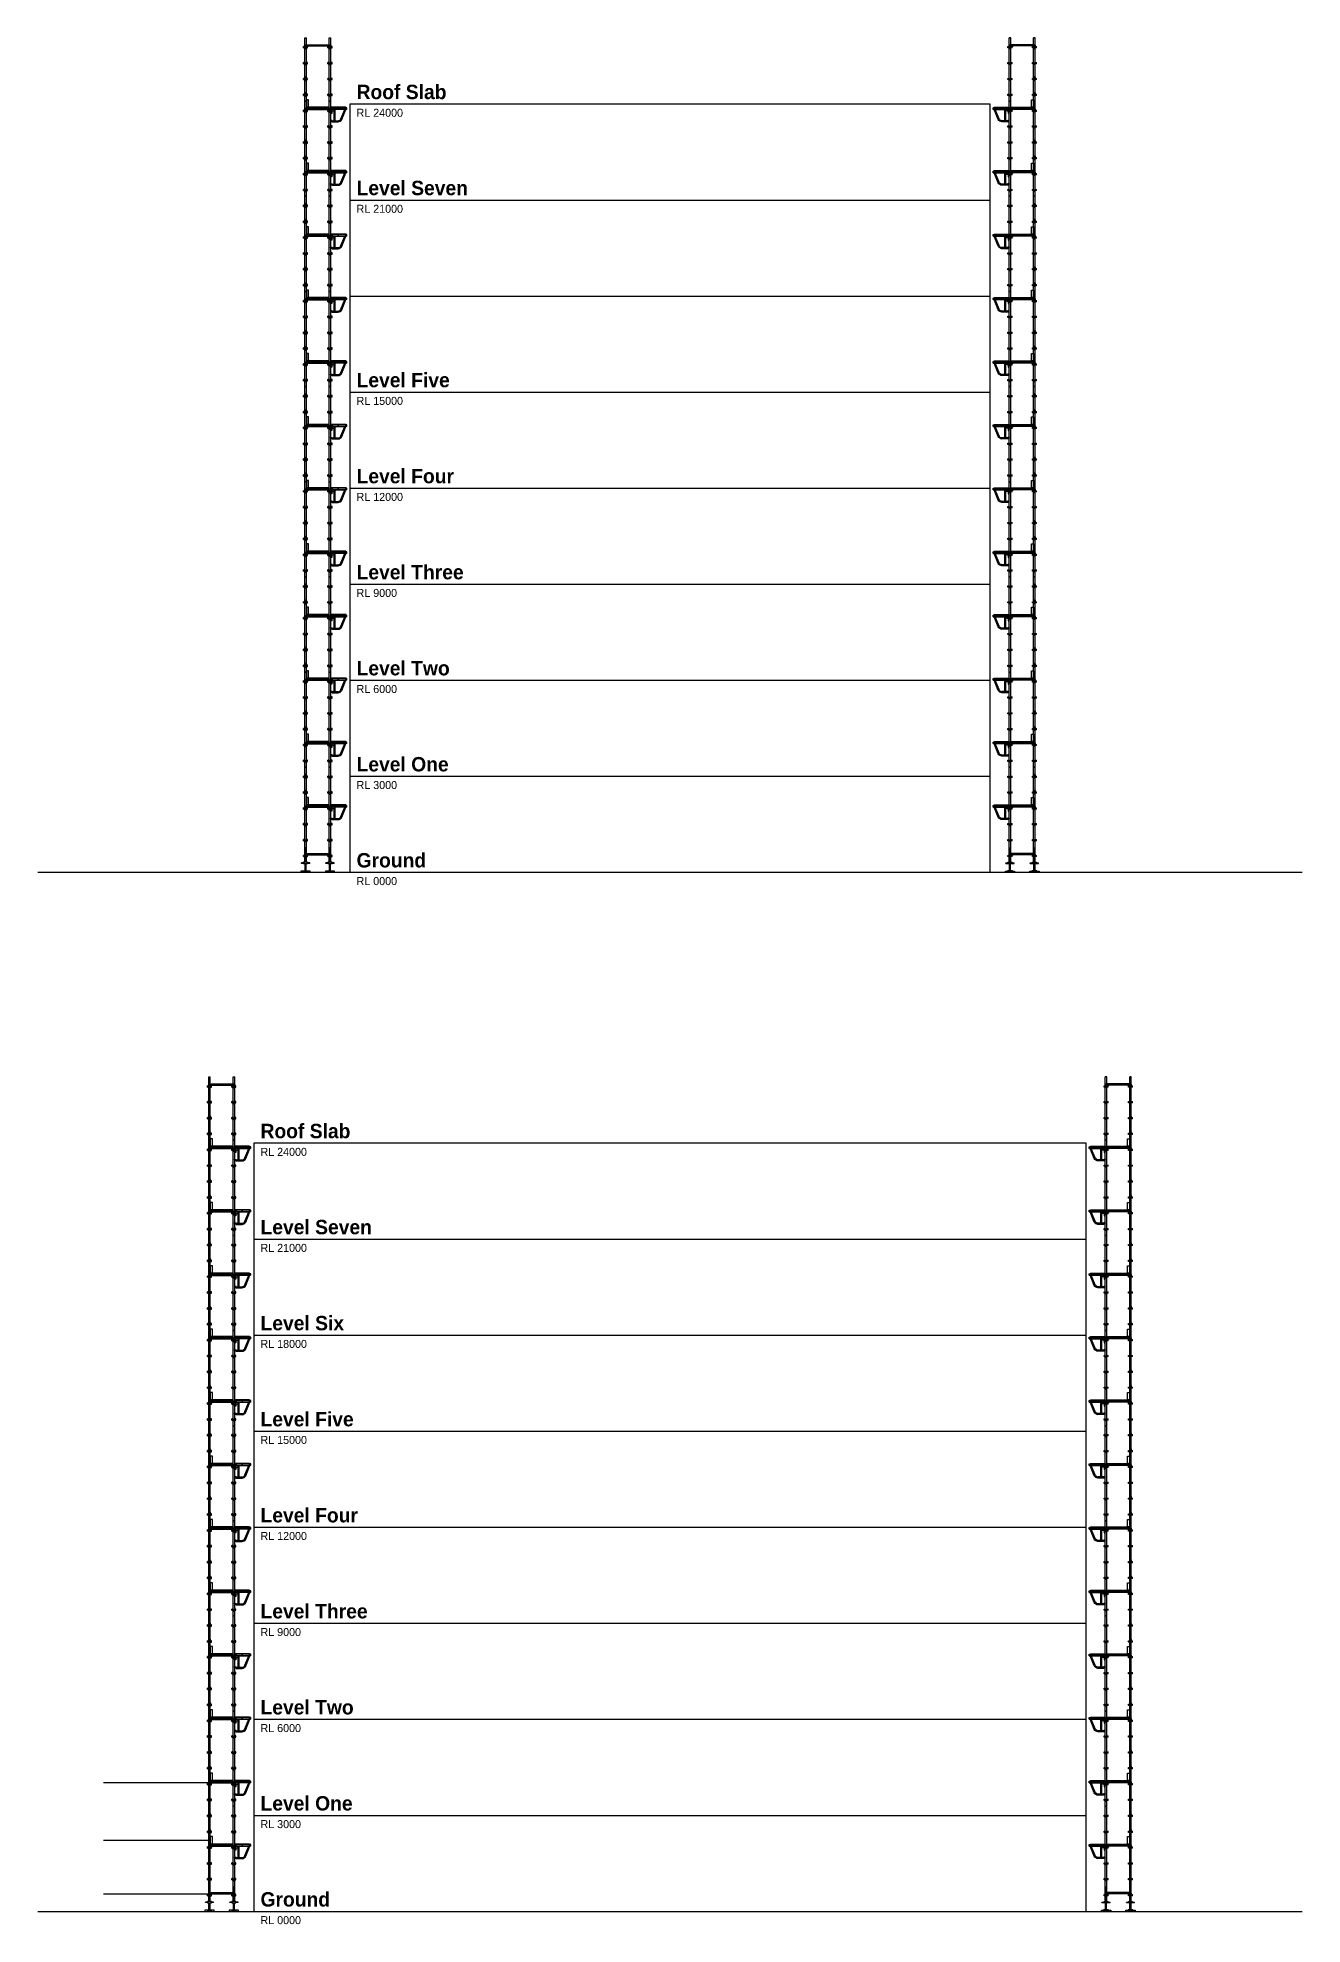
# Model space of a CAD drawing. Header units: millimetres. Extents: x -13117 to 78211, y -7214 to 51750.
# Drawn here: x 38719 to 78211, y -7214 to 51716 of the extents above; entities that cross this region are included whole.
import ezdxf

# ---------------------------------------------------------------- set-up
doc = ezdxf.new("R2010")
doc.units = ezdxf.units.MM
doc.layers.get('0').update_dxf_attribs({"linetype": 'CONTINUOUS'})
doc.layers.add('KwikScaf Matrix', color=7, linetype='CONTINUOUS')
doc.layers.add('KwikScaf Sections', color=7, linetype='CONTINUOUS')
doc.styles.add('Waco', font='vrinda.ttf', dxfattribs={"height": 250})

# ---------------------------------------------------------------- blocks, each defined once
blk = doc.blocks.new('2D Standard 3 Metre')
at = {"layer": 'KwikScaf Matrix', "color": 0, "extrusion": (0, 1, 0)}
for p, q in [((-185, -24), (-185, 24)), ((-185, 24), (-8, 24)), ((-33, 16), (7, 16)), ((-33, 16), (-33, 6)), ((-33, 6), (-33, -6)), ((-8, 64), (-8, 60)), ((-8, 64), (32, 64)), ((-8, 60), (-8, 22)), ((-8, 22), (32, 22)), ((-8, 22), (-8, 18)), ((32, 18), (-8, 18)), ((7, 6), (7, 16)), ((7, -6), (7, 6)), ((32, 60), (32, 64)), ((32, 22), (32, 60)), ((32, 24), (487, 24)), ((32, 18), (32, 22)), ((462, 16), (462, 6)), ((462, 16), (502, 16)), ((462, 6), (462, -6)), ((487, 64), (487, 60)), ((487, 64), (527, 64)), ((487, 60), (487, 22)), ((487, 22), (527, 22)), ((487, 22), (487, 18)), ((527, 18), (487, 18)), ((502, 6), (502, 16)), ((502, -6), (502, 6)), ((527, 60), (527, 64)), ((527, 22), (527, 60)), ((527, 24), (982, 24)), ((527, 18), (527, 22)), ((957, 16), (997, 16)), ((957, 16), (957, 6)), ((957, 6), (957, -6)), ((982, 64), (982, 60)), ((982, 64), (1022, 64)), ((982, 60), (982, 22)), ((982, 22), (1022, 22)), ((982, 22), (982, 18)), ((1022, 18), (982, 18)), ((997, 6), (997, 16)), ((997, -6), (997, 6)), ((1022, 60), (1022, 64)), ((1022, 22), (1022, 60)), ((1022, 24), (1477, 24)), ((1022, 18), (1022, 22)), ((1452, 16), (1492, 16)), ((1452, 16), (1452, 6)), ((1452, 6), (1452, -6)), ((1477, 64), (1477, 60)), ((1477, 64), (1517, 64)), ((1477, 60), (1477, 22)), ((1477, 22), (1517, 22)), ((1477, 22), (1477, 18)), ((1517, 18), (1477, 18)), ((1492, 6), (1492, 16)), ((1492, -6), (1492, 6)), ((1517, 60), (1517, 64)), ((1517, 22), (1517, 60)), ((1517, 24), (1972, 24)), ((1517, 18), (1517, 22)), ((1947, 16), (1987, 16)), ((1947, 16), (1947, 6)), ((1947, 6), (1947, -6)), ((1972, 64), (1972, 60)), ((1972, 64), (2012, 64)), ((1972, 60), (1972, 22)), ((1972, 22), (2012, 22)), ((1972, 22), (1972, 18)), ((2012, 18), (1972, 18)), ((1987, 6), (1987, 16)), ((1987, -6), (1987, 6)), ((2012, 60), (2012, 64)), ((2012, 22), (2012, 60)), ((2012, 24), (2467, 24)), ((2012, 18), (2012, 22)), ((2442, 16), (2442, 6)), ((2442, 16), (2482, 16)), ((2442, 6), (2442, -6)), ((2467, 64), (2467, 60)), ((2467, 64), (2507, 64)), ((2467, 60), (2467, 22)), ((2467, 22), (2507, 22)), ((2467, 22), (2467, 18)), ((2507, 18), (2467, 18)), ((2482, 6), (2482, 16)), ((2482, -6), (2482, 6)), ((2507, 60), (2507, 64)), ((2507, 22), (2507, 60)), ((2507, 24), (2787, 24)), ((2507, 18), (2507, 22)), ((2787, 24), (2787, -24)), ((-185, -24), (-8, -24)), ((-33, -6), (-33, -16)), ((-33, -16), (7, -16)), ((-8, -18), (32, -18)), ((-8, -18), (-8, -22)), ((-8, -22), (-8, -60)), ((-8, -22), (32, -22)), ((-8, -60), (-8, -64)), ((-8, -64), (32, -64)), ((7, -16), (7, -6)), ((32, -22), (32, -18)), ((32, -60), (32, -22)), ((32, -24), (487, -24)), ((32, -64), (32, -60)), ((462, -6), (462, -16)), ((462, -16), (502, -16)), ((487, -18), (527, -18)), ((487, -18), (487, -22)), ((487, -22), (487, -60)), ((487, -22), (527, -22)), ((487, -60), (487, -64)), ((487, -64), (527, -64)), ((502, -16), (502, -6)), ((527, -22), (527, -18)), ((527, -60), (527, -22)), ((527, -24), (982, -24)), ((527, -64), (527, -60)), ((957, -6), (957, -16)), ((957, -16), (997, -16)), ((982, -18), (1022, -18)), ((982, -18), (982, -22)), ((982, -22), (982, -60)), ((982, -22), (1022, -22)), ((982, -60), (982, -64)), ((982, -64), (1022, -64)), ((997, -16), (997, -6)), ((1022, -22), (1022, -18)), ((1022, -60), (1022, -22)), ((1022, -24), (1477, -24)), ((1022, -64), (1022, -60)), ((1452, -6), (1452, -16)), ((1452, -16), (1492, -16)), ((1477, -18), (1517, -18)), ((1477, -18), (1477, -22)), ((1477, -22), (1477, -60)), ((1477, -22), (1517, -22)), ((1477, -60), (1477, -64)), ((1477, -64), (1517, -64)), ((1492, -16), (1492, -6)), ((1517, -22), (1517, -18)), ((1517, -60), (1517, -22)), ((1517, -24), (1972, -24)), ((1517, -64), (1517, -60)), ((1947, -6), (1947, -16)), ((1947, -16), (1987, -16)), ((1972, -18), (2012, -18)), ((1972, -18), (1972, -22)), ((1972, -22), (1972, -60)), ((1972, -22), (2012, -22)), ((1972, -60), (1972, -64)), ((1972, -64), (2012, -64)), ((1987, -16), (1987, -6)), ((2012, -22), (2012, -18)), ((2012, -60), (2012, -22)), ((2012, -24), (2467, -24)), ((2012, -64), (2012, -60)), ((2442, -6), (2442, -16)), ((2442, -16), (2482, -16)), ((2467, -18), (2507, -18)), ((2467, -18), (2467, -22)), ((2467, -22), (2467, -60)), ((2467, -22), (2507, -22)), ((2467, -60), (2467, -64)), ((2467, -64), (2507, -64)), ((2482, -16), (2482, -6)), ((2507, -22), (2507, -18)), ((2507, -60), (2507, -22)), ((2507, -24), (2787, -24)), ((2507, -64), (2507, -60))]:
    blk.add_line(p, q, dxfattribs=at)
blk = doc.blocks.new('2D Standard 2 Metre')
at = {"layer": 'KwikScaf Matrix', "color": 0, "extrusion": (0, 1, 0)}
for p, q in [((-185, -24), (-185, 24)), ((-185, 24), (-8, 24)), ((-33, 16), (7, 16)), ((-33, 16), (-33, 6)), ((-33, 6), (-33, -6)), ((-8, 64), (-8, 60)), ((-8, 64), (32, 64)), ((-8, 60), (-8, 22)), ((-8, 22), (32, 22)), ((-8, 22), (-8, 18)), ((32, 18), (-8, 18)), ((7, 6), (7, 16)), ((7, -6), (7, 6)), ((32, 60), (32, 64)), ((32, 22), (32, 60)), ((32, 24), (487, 24)), ((32, 18), (32, 22)), ((462, 16), (502, 16)), ((462, 16), (462, 6)), ((462, 6), (462, -6)), ((487, 64), (487, 60)), ((487, 64), (527, 64)), ((487, 60), (487, 22)), ((487, 22), (527, 22)), ((487, 22), (487, 18)), ((527, 18), (487, 18)), ((502, 6), (502, 16)), ((502, -6), (502, 6)), ((527, 60), (527, 64)), ((527, 22), (527, 60)), ((527, 24), (982, 24)), ((527, 18), (527, 22)), ((957, 16), (997, 16)), ((957, 16), (957, 6)), ((957, 6), (957, -6)), ((982, 64), (982, 60)), ((982, 64), (1022, 64)), ((982, 60), (982, 22)), ((982, 22), (1022, 22)), ((982, 22), (982, 18)), ((1022, 18), (982, 18)), ((997, 6), (997, 16)), ((997, -6), (997, 6)), ((1022, 60), (1022, 64)), ((1022, 22), (1022, 60)), ((1022, 24), (1477, 24)), ((1022, 18), (1022, 22)), ((1452, 16), (1492, 16)), ((1452, 16), (1452, 6)), ((1452, 6), (1452, -6)), ((1477, 64), (1517, 64)), ((1477, 64), (1477, 60)), ((1477, 60), (1477, 22)), ((1477, 22), (1517, 22)), ((1477, 22), (1477, 18)), ((1517, 18), (1477, 18)), ((1492, 6), (1492, 16)), ((1492, -6), (1492, 6)), ((1517, 60), (1517, 64)), ((1517, 22), (1517, 60)), ((1517, 24), (1796, 24)), ((1517, 18), (1517, 22)), ((1796, 24), (1796, -24)), ((-185, -24), (-8, -24)), ((-33, -6), (-33, -16)), ((-33, -16), (7, -16)), ((-8, -18), (32, -18)), ((-8, -18), (-8, -22)), ((-8, -22), (-8, -60)), ((-8, -22), (32, -22)), ((-8, -60), (-8, -64)), ((-8, -64), (32, -64)), ((7, -16), (7, -6)), ((32, -22), (32, -18)), ((32, -60), (32, -22)), ((32, -24), (487, -24)), ((32, -64), (32, -60)), ((462, -6), (462, -16)), ((462, -16), (502, -16)), ((487, -18), (527, -18)), ((487, -18), (487, -22)), ((487, -22), (487, -60)), ((487, -22), (527, -22)), ((487, -60), (487, -64)), ((487, -64), (527, -64)), ((502, -16), (502, -6)), ((527, -22), (527, -18)), ((527, -60), (527, -22)), ((527, -24), (982, -24)), ((527, -64), (527, -60)), ((957, -6), (957, -16)), ((957, -16), (997, -16)), ((982, -18), (1022, -18)), ((982, -18), (982, -22)), ((982, -22), (982, -60)), ((982, -22), (1022, -22)), ((982, -60), (982, -64)), ((982, -64), (1022, -64)), ((997, -16), (997, -6)), ((1022, -22), (1022, -18)), ((1022, -60), (1022, -22)), ((1022, -24), (1477, -24)), ((1022, -64), (1022, -60)), ((1452, -6), (1452, -16)), ((1452, -16), (1492, -16)), ((1477, -18), (1517, -18)), ((1477, -18), (1477, -22)), ((1477, -22), (1517, -22)), ((1477, -22), (1477, -60)), ((1477, -60), (1477, -64)), ((1477, -64), (1517, -64)), ((1492, -16), (1492, -6)), ((1517, -22), (1517, -18)), ((1517, -60), (1517, -22)), ((1517, -24), (1796, -24)), ((1517, -64), (1517, -60))]:
    blk.add_line(p, q, dxfattribs=at)
blk = doc.blocks.new('2D Jack Adjustable Screw')
at = {"color": 0, "extrusion": (1, -1.83691e-16, 2.30446e-16)}
for p, q in [((-265.5, 100), (-273.5, 100)), ((-273.5, 100), (-273.5, -52)), ((-265.5, 100), (-265.5, -52)), ((-265.5, 42.5), (-40, 42.5)), ((-265.5, 5.5), (-40, 5.5)), ((-40, 87.75), (-35, 87.75)), ((-40, 87.75), (-40, 24)), ((-40, 24), (-40, -39.75)), ((-35, 151.5), (-20, 151.5)), ((-35, 62.25), (-35, 151.5)), ((-35, 62.25), (-20, 62.25)), ((-20, 62.25), (-20, 151.5)), ((-20, 87.75), (0, 87.75)), ((0, 24), (0, 87.75)), ((0, 42.5), (454.5, 42.5)), ((0, -39.75), (0, 24)), ((0, 5.5), (454.5, 5.5)), ((454.5, 24), (454.5, 42.5)), ((454.5, 5.5), (454.5, 24)), ((-265.5, -52), (-273.5, -52)), ((-40, -39.75), (-35, -39.75)), ((-20, -14.25), (-35, -14.25)), ((-35, -103.5), (-35, -14.25)), ((-35, -103.5), (-20, -103.5)), ((-20, -103.5), (-20, -14.25)), ((-20, -39.75), (0, -39.75))]:
    blk.add_line(p, q, dxfattribs=at)
blk = doc.blocks.new('2D SBB 2 Board')
at = {"color": 0}
for p, q in [((-4, 93), (47, 93)), ((-4, 88), (-4, 93)), ((42, 88), (-4, 88)), ((47, 440), (0, 440)), ((0, 440), (0, 392)), ((0, 392), (106, 392)), ((8, 466), (38, 466)), ((11, 440), (8, 466)), ((28, 316), (18, 392)), ((38, 316), (28, 316)), ((38, 466), (38, 440)), ((38, 392), (38, 316)), ((42, 42), (42, 88)), ((47, 42), (42, 42)), ((504, 491), (47, 491)), ((47, 491), (47, 445)), ((504, 445), (47, 445)), ((47, 445), (47, 440)), ((504, 440), (47, 440)), ((47, 93), (47, 42)), ((47, 84), (106, 84)), ((47, 50), (232, 50)), ((106, 392), (106, 440)), ((106, 84), (106, 392)), ((106, 84), (123, 84)), ((123, 84), (140, 84)), ((140, 84), (140, 440)), ((140, 84), (222, 84)), ((315, 147), (437, 440)), ((343, 124), (473, 440)), ((504, 445), (504, 491)), ((504, 440), (504, 445))]:
    blk.add_line(p, q, dxfattribs=at)
for radius, start, end in [(102, 270, 339.40778), (136, 274.32085, 333.17915)]:
    blk.add_arc((222, 185), radius, start, end, dxfattribs=at)
blk = doc.blocks.new('2D Transom 0.7 Metre')
at = {"color": 0, "extrusion": (0, 1, -1.83691e-16)}
for p, q in [((0, -25), (0, 50)), ((0, 50), (20, 50)), ((50, 0), (13, 0)), ((20, 50), (17, 25)), ((17, 25), (25, 25)), ((25, 63), (689, 63)), ((25, 30), (25, 63)), ((25, 30), (689, 30)), ((25, 25), (25, 30)), ((25, 25), (689, 25)), ((50, 25), (50, 0)), ((664, 25), (664, 0)), ((664, 0), (701, 0)), ((689, 30), (689, 63)), ((689, 25), (689, 30)), ((697, 25), (689, 25)), ((694, 50), (697, 25)), ((714, 50), (694, 50)), ((701, 0), (704, -25)), ((714, -25), (714, 50)), ((10, -25), (0, -25)), ((13, 0), (10, -25)), ((704, -25), (714, -25))]:
    blk.add_line(p, q, dxfattribs=at)

msp = doc.modelspace()

# ---------------------------------------------------------------- linework, layer by layer
for p, q in [((44108, -2796), (40773, -2796)), ((44108, -4596), (40773, -4596)), ((44108, -6277), (40773, -6277))]:
    msp.add_line(p, q)
for points in [[(48465, 25646), (68465, 25646), (68465, 49646), (48465, 49646)], [(45465, -6812), (71465, -6812), (71465, 17188), (45465, 17188)]]:
    msp.add_lwpolyline(points, close=True)
for points in [[(48465, 46646), (68465, 46646)], [(48465, 43646), (68465, 43646)], [(48465, 40646), (68465, 40646)], [(48465, 40646), (68465, 40646)], [(48465, 37646), (68465, 37646)], [(48465, 34646), (68465, 34646)], [(48465, 31646), (68465, 31646)], [(48465, 28646), (68465, 28646)], [(38719, 25646), (78211, 25646)], [(45465, 14188), (71465, 14188)], [(45465, 11188), (71465, 11188)], [(45465, 8188), (71465, 8188)], [(45465, 8188), (71465, 8188)], [(45465, 5188), (71465, 5188)], [(45465, 2188), (71465, 2188)], [(45465, -812), (71465, -812)], [(45465, -3812), (71465, -3812)], [(38719, -6812), (78211, -6812)]]:
    msp.add_lwpolyline(points)
at = {"layer": 'KwikScaf Sections', "color": 40, "const_width": 50}
for points in [[(47059, 51462, 1), (47109, 51462, 1)], [(47821, 51462, 1), (47871, 51462, 1)], [(69109, 51462, -1), (69059, 51462, -1)], [(69871, 51462, -1), (69821, 51462, -1)], [(47059, 49481, 1), (47109, 49481, 1)], [(47821, 49481, 1), (47871, 49481, 1)], [(69109, 49481, -1), (69059, 49481, -1)], [(69871, 49481, -1), (69821, 49481, -1)], [(47059, 47499, 1), (47109, 47499, 1)], [(47821, 47499, 1), (47871, 47499, 1)], [(69109, 47499, -1), (69059, 47499, -1)], [(69871, 47499, -1), (69821, 47499, -1)], [(47059, 45518, 1), (47109, 45518, 1)], [(47821, 45518, 1), (47871, 45518, 1)], [(69109, 45518, -1), (69059, 45518, -1)], [(69871, 45518, -1), (69821, 45518, -1)], [(47059, 43537, 1), (47109, 43537, 1)], [(47821, 43537, 1), (47871, 43537, 1)], [(69109, 43537, -1), (69059, 43537, -1)], [(69871, 43537, -1), (69821, 43537, -1)], [(47059, 41555, 1), (47109, 41555, 1)], [(47821, 41555, 1), (47871, 41555, 1)], [(69109, 41555, -1), (69059, 41555, -1)], [(69871, 41555, -1), (69821, 41555, -1)], [(47059, 39574, 1), (47109, 39574, 1)], [(47821, 39574, 1), (47871, 39574, 1)], [(69109, 39574, -1), (69059, 39574, -1)], [(69871, 39574, -1), (69821, 39574, -1)], [(47059, 37593, 1), (47109, 37593, 1)], [(47821, 37593, 1), (47871, 37593, 1)], [(69109, 37593, -1), (69059, 37593, -1)], [(69871, 37593, -1), (69821, 37593, -1)], [(47059, 35611, 1), (47109, 35611, 1)], [(47821, 35611, 1), (47871, 35611, 1)], [(69109, 35611, -1), (69059, 35611, -1)], [(69871, 35611, -1), (69821, 35611, -1)], [(47059, 33630, 1), (47109, 33630, 1)], [(47821, 33630, 1), (47871, 33630, 1)], [(69109, 33630, -1), (69059, 33630, -1)], [(69871, 33630, -1), (69821, 33630, -1)], [(47059, 31649, 1), (47109, 31649, 1)], [(47821, 31649, 1), (47871, 31649, 1)], [(69109, 31649, -1), (69059, 31649, -1)], [(69871, 31649, -1), (69821, 31649, -1)], [(47059, 29668, 1), (47109, 29668, 1)], [(47821, 29668, 1), (47871, 29668, 1)], [(69109, 29668, -1), (69059, 29668, -1)], [(69871, 29668, -1), (69821, 29668, -1)], [(47059, 27686, 1), (47109, 27686, 1)], [(47821, 27686, 1), (47871, 27686, 1)], [(69109, 27686, -1), (69059, 27686, -1)], [(69871, 27686, -1), (69821, 27686, -1)], [(47059, 26200, 1), (47109, 26200, 1)], [(47821, 26200, 1), (47871, 26200, 1)], [(69109, 26200, -1), (69059, 26200, -1)], [(69871, 26200, -1), (69821, 26200, -1)], [(44059, 19004, 1), (44109, 19004, 1)], [(44821, 19004, 1), (44871, 19004, 1)], [(72109, 19004, -1), (72059, 19004, -1)], [(72871, 19004, -1), (72821, 19004, -1)], [(44059, 17023, 1), (44109, 17023, 1)], [(44821, 17023, 1), (44871, 17023, 1)], [(72109, 17023, -1), (72059, 17023, -1)], [(72871, 17023, -1), (72821, 17023, -1)], [(44059, 15042, 1), (44109, 15042, 1)], [(44821, 15042, 1), (44871, 15042, 1)], [(72109, 15042, -1), (72059, 15042, -1)], [(72871, 15042, -1), (72821, 15042, -1)], [(44059, 13060, 1), (44109, 13060, 1)], [(44821, 13060, 1), (44871, 13060, 1)], [(72109, 13060, -1), (72059, 13060, -1)], [(72871, 13060, -1), (72821, 13060, -1)], [(44059, 11079, 1), (44109, 11079, 1)], [(44821, 11079, 1), (44871, 11079, 1)], [(72109, 11079, -1), (72059, 11079, -1)], [(72871, 11079, -1), (72821, 11079, -1)], [(44059, 9098, 1), (44109, 9098, 1)], [(44821, 9098, 1), (44871, 9098, 1)], [(72109, 9098, -1), (72059, 9098, -1)], [(72871, 9098, -1), (72821, 9098, -1)], [(44059, 7116, 1), (44109, 7116, 1)], [(44821, 7116, 1), (44871, 7116, 1)], [(72109, 7116, -1), (72059, 7116, -1)], [(72871, 7116, -1), (72821, 7116, -1)], [(44059, 5135, 1), (44109, 5135, 1)], [(44821, 5135, 1), (44871, 5135, 1)], [(72109, 5135, -1), (72059, 5135, -1)], [(72871, 5135, -1), (72821, 5135, -1)], [(44059, 3154, 1), (44109, 3154, 1)], [(44821, 3154, 1), (44871, 3154, 1)], [(72109, 3154, -1), (72059, 3154, -1)], [(72871, 3154, -1), (72821, 3154, -1)], [(44059, 1172, 1), (44109, 1172, 1)], [(44821, 1172, 1), (44871, 1172, 1)], [(72109, 1172, -1), (72059, 1172, -1)], [(72871, 1172, -1), (72821, 1172, -1)], [(44059, -809, 1), (44109, -809, 1)], [(44821, -809, 1), (44871, -809, 1)], [(72109, -809, -1), (72059, -809, -1)], [(72871, -809, -1), (72821, -809, -1)], [(44059, -2790, 1), (44109, -2790, 1)], [(44821, -2790, 1), (44871, -2790, 1)], [(72109, -2790, -1), (72059, -2790, -1)], [(72871, -2790, -1), (72821, -2790, -1)], [(44059, -4772, 1), (44109, -4772, 1)], [(44821, -4772, 1), (44871, -4772, 1)], [(72109, -4772, -1), (72059, -4772, -1)], [(72871, -4772, -1), (72821, -4772, -1)], [(44059, -6258, 1), (44109, -6258, 1)], [(44821, -6258, 1), (44871, -6258, 1)], [(72109, -6258, -1), (72059, -6258, -1)], [(72871, -6258, -1), (72821, -6258, -1)]]:
    msp.add_lwpolyline(points, format="xyb", close=True, dxfattribs=at)
at = {"layer": 'KwikScaf Sections', "color": 70, "const_width": 50}
for points in [[(47059, 50471, 1), (47109, 50471, 1)], [(69871, 50471, -1), (69821, 50471, -1)], [(47059, 48490, 1), (47109, 48490, 1)], [(69871, 48490, -1), (69821, 48490, -1)], [(47059, 46509, 1), (47109, 46509, 1)], [(69871, 46509, -1), (69821, 46509, -1)], [(47059, 44527, 1), (47109, 44527, 1)], [(69871, 44527, -1), (69821, 44527, -1)], [(47059, 42546, 1), (47109, 42546, 1)], [(69871, 42546, -1), (69821, 42546, -1)], [(47059, 40565, 1), (47109, 40565, 1)], [(69871, 40565, -1), (69821, 40565, -1)], [(47059, 38583, 1), (47109, 38583, 1)], [(69871, 38583, -1), (69821, 38583, -1)], [(47059, 36602, 1), (47109, 36602, 1)], [(69871, 36602, -1), (69821, 36602, -1)], [(47059, 34621, 1), (47109, 34621, 1)], [(69871, 34621, -1), (69821, 34621, -1)], [(47059, 32640, 1), (47109, 32640, 1)], [(69871, 32640, -1), (69821, 32640, -1)], [(47059, 30658, 1), (47109, 30658, 1)], [(69871, 30658, -1), (69821, 30658, -1)], [(47059, 28677, 1), (47109, 28677, 1)], [(69871, 28677, -1), (69821, 28677, -1)], [(44059, 18013, 1), (44109, 18013, 1)], [(72871, 18013, -1), (72821, 18013, -1)], [(44059, 16032, 1), (44109, 16032, 1)], [(72871, 16032, -1), (72821, 16032, -1)], [(44059, 14051, 1), (44109, 14051, 1)], [(72871, 14051, -1), (72821, 14051, -1)], [(44059, 12070, 1), (44109, 12070, 1)], [(72871, 12070, -1), (72821, 12070, -1)], [(44059, 10088, 1), (44109, 10088, 1)], [(72871, 10088, -1), (72821, 10088, -1)], [(44059, 8107, 1), (44109, 8107, 1)], [(72871, 8107, -1), (72821, 8107, -1)], [(44059, 6126, 1), (44109, 6126, 1)], [(72871, 6126, -1), (72821, 6126, -1)], [(44059, 4144, 1), (44109, 4144, 1)], [(72871, 4144, -1), (72821, 4144, -1)], [(44059, 2163, 1), (44109, 2163, 1)], [(72871, 2163, -1), (72821, 2163, -1)], [(44059, 182, 1), (44109, 182, 1)], [(72871, 182, -1), (72821, 182, -1)], [(44059, -1800, 1), (44109, -1800, 1)], [(72871, -1800, -1), (72821, -1800, -1)], [(44059, -3781, 1), (44109, -3781, 1)], [(72871, -3781, -1), (72821, -3781, -1)]]:
    msp.add_lwpolyline(points, format="xyb", close=True, dxfattribs=at)
at = {"layer": 'KwikScaf Sections', "color": 80, "const_width": 50}
for points in [[(47059, 49976, 1), (47109, 49976, 1)], [(69871, 49976, -1), (69821, 49976, -1)], [(47059, 47995, 1), (47109, 47995, 1)], [(69871, 47995, -1), (69821, 47995, -1)], [(47059, 46013, 1), (47109, 46013, 1)], [(69871, 46013, -1), (69821, 46013, -1)], [(47059, 44032, 1), (47109, 44032, 1)], [(69871, 44032, -1), (69821, 44032, -1)], [(47059, 42051, 1), (47109, 42051, 1)], [(69871, 42051, -1), (69821, 42051, -1)], [(47059, 40069, 1), (47109, 40069, 1)], [(69871, 40069, -1), (69821, 40069, -1)], [(47059, 38088, 1), (47109, 38088, 1)], [(69871, 38088, -1), (69821, 38088, -1)], [(47059, 36107, 1), (47109, 36107, 1)], [(69871, 36107, -1), (69821, 36107, -1)], [(47059, 34126, 1), (47109, 34126, 1)], [(69871, 34126, -1), (69821, 34126, -1)], [(47059, 32144, 1), (47109, 32144, 1)], [(69871, 32144, -1), (69821, 32144, -1)], [(47059, 30163, 1), (47109, 30163, 1)], [(69871, 30163, -1), (69821, 30163, -1)], [(47059, 28182, 1), (47109, 28182, 1)], [(69871, 28182, -1), (69821, 28182, -1)], [(44059, 17518, 1), (44109, 17518, 1)], [(72871, 17518, -1), (72821, 17518, -1)], [(44059, 15537, 1), (44109, 15537, 1)], [(72871, 15537, -1), (72821, 15537, -1)], [(44059, 13556, 1), (44109, 13556, 1)], [(72871, 13556, -1), (72821, 13556, -1)], [(44059, 11574, 1), (44109, 11574, 1)], [(72871, 11574, -1), (72821, 11574, -1)], [(44059, 9593, 1), (44109, 9593, 1)], [(72871, 9593, -1), (72821, 9593, -1)], [(44059, 7612, 1), (44109, 7612, 1)], [(72871, 7612, -1), (72821, 7612, -1)], [(44059, 5630, 1), (44109, 5630, 1)], [(72871, 5630, -1), (72821, 5630, -1)], [(44059, 3649, 1), (44109, 3649, 1)], [(72871, 3649, -1), (72821, 3649, -1)], [(44059, 1668, 1), (44109, 1668, 1)], [(72871, 1668, -1), (72821, 1668, -1)], [(44059, -314, 1), (44109, -314, 1)], [(72871, -314, -1), (72821, -314, -1)], [(44059, -2295, 1), (44109, -2295, 1)], [(72871, -2295, -1), (72821, -2295, -1)], [(44059, -4276, 1), (44109, -4276, 1)], [(72871, -4276, -1), (72821, -4276, -1)]]:
    msp.add_lwpolyline(points, format="xyb", close=True, dxfattribs=at)
at = {"layer": 'KwikScaf Sections', "color": 90}
for points in [[(47172, 49546), (47172, 49776), (47108, 49776), (47108, 49546)], [(69758, 49546), (69758, 49776), (69822, 49776), (69822, 49546)], [(47172, 47564), (47172, 47794), (47108, 47794), (47108, 47564)], [(69758, 47564), (69758, 47794), (69822, 47794), (69822, 47564)], [(47172, 45583), (47172, 45813), (47108, 45813), (47108, 45583)], [(69758, 45583), (69758, 45813), (69822, 45813), (69822, 45583)], [(47172, 43602), (47172, 43832), (47108, 43832), (47108, 43602)], [(69758, 43602), (69758, 43832), (69822, 43832), (69822, 43602)], [(47172, 41620), (47172, 41850), (47108, 41850), (47108, 41620)], [(69758, 41620), (69758, 41850), (69822, 41850), (69822, 41620)], [(47172, 39639), (47172, 39869), (47108, 39869), (47108, 39639)], [(69758, 39639), (69758, 39869), (69822, 39869), (69822, 39639)], [(47172, 37658), (47172, 37888), (47108, 37888), (47108, 37658)], [(69758, 37658), (69758, 37888), (69822, 37888), (69822, 37658)], [(47172, 35676), (47172, 35906), (47108, 35906), (47108, 35676)], [(69758, 35676), (69758, 35906), (69822, 35906), (69822, 35676)], [(47172, 33695), (47172, 33925), (47108, 33925), (47108, 33695)], [(69758, 33695), (69758, 33925), (69822, 33925), (69822, 33695)], [(47172, 31714), (47172, 31944), (47108, 31944), (47108, 31714)], [(69758, 31714), (69758, 31944), (69822, 31944), (69822, 31714)], [(47172, 29733), (47172, 29963), (47108, 29963), (47108, 29733)], [(69758, 29733), (69758, 29963), (69822, 29963), (69822, 29733)], [(47172, 27751), (47172, 27981), (47108, 27981), (47108, 27751)], [(69758, 27751), (69758, 27981), (69822, 27981), (69822, 27751)], [(44172, 17088), (44172, 17318), (44108, 17318), (44108, 17088)], [(72758, 17088), (72758, 17318), (72822, 17318), (72822, 17088)], [(44172, 15107), (44172, 15337), (44108, 15337), (44108, 15107)], [(72758, 15107), (72758, 15337), (72822, 15337), (72822, 15107)], [(44172, 13125), (44172, 13355), (44108, 13355), (44108, 13125)], [(72758, 13125), (72758, 13355), (72822, 13355), (72822, 13125)], [(44172, 11144), (44172, 11374), (44108, 11374), (44108, 11144)], [(72758, 11144), (72758, 11374), (72822, 11374), (72822, 11144)], [(44172, 9163), (44172, 9393), (44108, 9393), (44108, 9163)], [(72758, 9163), (72758, 9393), (72822, 9393), (72822, 9163)], [(44172, 7181), (44172, 7411), (44108, 7411), (44108, 7181)], [(72758, 7181), (72758, 7411), (72822, 7411), (72822, 7181)], [(44172, 5200), (44172, 5430), (44108, 5430), (44108, 5200)], [(72758, 5200), (72758, 5430), (72822, 5430), (72822, 5200)], [(44172, 3219), (44172, 3449), (44108, 3449), (44108, 3219)], [(72758, 3219), (72758, 3449), (72822, 3449), (72822, 3219)], [(44172, 1237), (44172, 1467), (44108, 1467), (44108, 1237)], [(72758, 1237), (72758, 1467), (72822, 1467), (72822, 1237)], [(44172, -744), (44172, -514), (44108, -514), (44108, -744)], [(72758, -744), (72758, -514), (72822, -514), (72822, -744)], [(44172, -2725), (44172, -2495), (44108, -2495), (44108, -2725)], [(72758, -2725), (72758, -2495), (72822, -2495), (72822, -2725)], [(44172, -4707), (44172, -4477), (44108, -4477), (44108, -4707)], [(72758, -4707), (72758, -4477), (72822, -4477), (72822, -4707)]]:
    msp.add_lwpolyline(points, close=True, dxfattribs=at)
at = {"layer": 'KwikScaf Sections', "color": 20}
for points in [[(47108, 49482), (47338, 49482), (47338, 49546), (47108, 49546)], [(47350, 49482), (47580, 49482), (47580, 49546), (47350, 49546)], [(47592, 49482), (47822, 49482), (47822, 49546), (47592, 49546)], [(47870, 49482), (48100, 49482), (48100, 49546), (47870, 49546)], [(48106, 49482), (48336, 49482), (48336, 49546), (48106, 49546)], [(68824, 49482), (68594, 49482), (68594, 49546), (68824, 49546)], [(69060, 49482), (68830, 49482), (68830, 49546), (69060, 49546)], [(69338, 49482), (69108, 49482), (69108, 49546), (69338, 49546)], [(69580, 49482), (69350, 49482), (69350, 49546), (69580, 49546)], [(69822, 49482), (69592, 49482), (69592, 49546), (69822, 49546)], [(47108, 47500), (47338, 47500), (47338, 47564), (47108, 47564)], [(47350, 47500), (47580, 47500), (47580, 47564), (47350, 47564)], [(47592, 47500), (47822, 47500), (47822, 47564), (47592, 47564)], [(47870, 47500), (48100, 47500), (48100, 47564), (47870, 47564)], [(48106, 47500), (48336, 47500), (48336, 47564), (48106, 47564)], [(68824, 47500), (68594, 47500), (68594, 47564), (68824, 47564)], [(69060, 47500), (68830, 47500), (68830, 47564), (69060, 47564)], [(69338, 47500), (69108, 47500), (69108, 47564), (69338, 47564)], [(69580, 47500), (69350, 47500), (69350, 47564), (69580, 47564)], [(69822, 47500), (69592, 47500), (69592, 47564), (69822, 47564)], [(47108, 45519), (47338, 45519), (47338, 45583), (47108, 45583)], [(47350, 45519), (47580, 45519), (47580, 45583), (47350, 45583)], [(47592, 45519), (47822, 45519), (47822, 45583), (47592, 45583)], [(47870, 45519), (48100, 45519), (48100, 45583), (47870, 45583)], [(48106, 45519), (48336, 45519), (48336, 45583), (48106, 45583)], [(68824, 45519), (68594, 45519), (68594, 45583), (68824, 45583)], [(69060, 45519), (68830, 45519), (68830, 45583), (69060, 45583)], [(69338, 45519), (69108, 45519), (69108, 45583), (69338, 45583)], [(69580, 45519), (69350, 45519), (69350, 45583), (69580, 45583)], [(69822, 45519), (69592, 45519), (69592, 45583), (69822, 45583)], [(47108, 43538), (47338, 43538), (47338, 43602), (47108, 43602)], [(47350, 43538), (47580, 43538), (47580, 43602), (47350, 43602)], [(47592, 43538), (47822, 43538), (47822, 43602), (47592, 43602)], [(47870, 43538), (48100, 43538), (48100, 43602), (47870, 43602)], [(48106, 43538), (48336, 43538), (48336, 43602), (48106, 43602)], [(68824, 43538), (68594, 43538), (68594, 43602), (68824, 43602)], [(69060, 43538), (68830, 43538), (68830, 43602), (69060, 43602)], [(69338, 43538), (69108, 43538), (69108, 43602), (69338, 43602)], [(69580, 43538), (69350, 43538), (69350, 43602), (69580, 43602)], [(69822, 43538), (69592, 43538), (69592, 43602), (69822, 43602)], [(47108, 41556), (47338, 41556), (47338, 41620), (47108, 41620)], [(47350, 41556), (47580, 41556), (47580, 41620), (47350, 41620)], [(47592, 41556), (47822, 41556), (47822, 41620), (47592, 41620)], [(47870, 41556), (48100, 41556), (48100, 41620), (47870, 41620)], [(48106, 41556), (48336, 41556), (48336, 41620), (48106, 41620)], [(68824, 41556), (68594, 41556), (68594, 41620), (68824, 41620)], [(69060, 41556), (68830, 41556), (68830, 41620), (69060, 41620)], [(69338, 41556), (69108, 41556), (69108, 41620), (69338, 41620)], [(69580, 41556), (69350, 41556), (69350, 41620), (69580, 41620)], [(69822, 41556), (69592, 41556), (69592, 41620), (69822, 41620)], [(47108, 39575), (47338, 39575), (47338, 39639), (47108, 39639)], [(47350, 39575), (47580, 39575), (47580, 39639), (47350, 39639)], [(47592, 39575), (47822, 39575), (47822, 39639), (47592, 39639)], [(47870, 39575), (48100, 39575), (48100, 39639), (47870, 39639)], [(48106, 39575), (48336, 39575), (48336, 39639), (48106, 39639)], [(68824, 39575), (68594, 39575), (68594, 39639), (68824, 39639)], [(69060, 39575), (68830, 39575), (68830, 39639), (69060, 39639)], [(69338, 39575), (69108, 39575), (69108, 39639), (69338, 39639)], [(69580, 39575), (69350, 39575), (69350, 39639), (69580, 39639)], [(69822, 39575), (69592, 39575), (69592, 39639), (69822, 39639)], [(47108, 37594), (47338, 37594), (47338, 37658), (47108, 37658)], [(47350, 37594), (47580, 37594), (47580, 37658), (47350, 37658)], [(47592, 37594), (47822, 37594), (47822, 37658), (47592, 37658)], [(47870, 37594), (48100, 37594), (48100, 37658), (47870, 37658)], [(48106, 37594), (48336, 37594), (48336, 37658), (48106, 37658)], [(68824, 37594), (68594, 37594), (68594, 37658), (68824, 37658)], [(69060, 37594), (68830, 37594), (68830, 37658), (69060, 37658)], [(69338, 37594), (69108, 37594), (69108, 37658), (69338, 37658)], [(69580, 37594), (69350, 37594), (69350, 37658), (69580, 37658)], [(69822, 37594), (69592, 37594), (69592, 37658), (69822, 37658)], [(47108, 35612), (47338, 35612), (47338, 35676), (47108, 35676)], [(47350, 35612), (47580, 35612), (47580, 35676), (47350, 35676)], [(47592, 35612), (47822, 35612), (47822, 35676), (47592, 35676)], [(47870, 35612), (48100, 35612), (48100, 35676), (47870, 35676)], [(48106, 35612), (48336, 35612), (48336, 35676), (48106, 35676)], [(68824, 35612), (68594, 35612), (68594, 35676), (68824, 35676)], [(69060, 35612), (68830, 35612), (68830, 35676), (69060, 35676)], [(69338, 35612), (69108, 35612), (69108, 35676), (69338, 35676)], [(69580, 35612), (69350, 35612), (69350, 35676), (69580, 35676)], [(69822, 35612), (69592, 35612), (69592, 35676), (69822, 35676)], [(47108, 33631), (47338, 33631), (47338, 33695), (47108, 33695)], [(47350, 33631), (47580, 33631), (47580, 33695), (47350, 33695)], [(47592, 33631), (47822, 33631), (47822, 33695), (47592, 33695)], [(47870, 33631), (48100, 33631), (48100, 33695), (47870, 33695)], [(48106, 33631), (48336, 33631), (48336, 33695), (48106, 33695)], [(68824, 33631), (68594, 33631), (68594, 33695), (68824, 33695)], [(69060, 33631), (68830, 33631), (68830, 33695), (69060, 33695)], [(69338, 33631), (69108, 33631), (69108, 33695), (69338, 33695)], [(69580, 33631), (69350, 33631), (69350, 33695), (69580, 33695)], [(69822, 33631), (69592, 33631), (69592, 33695), (69822, 33695)], [(47108, 31650), (47338, 31650), (47338, 31714), (47108, 31714)], [(47350, 31650), (47580, 31650), (47580, 31714), (47350, 31714)], [(47592, 31650), (47822, 31650), (47822, 31714), (47592, 31714)], [(47870, 31650), (48100, 31650), (48100, 31714), (47870, 31714)], [(48106, 31650), (48336, 31650), (48336, 31714), (48106, 31714)], [(68824, 31650), (68594, 31650), (68594, 31714), (68824, 31714)], [(69060, 31650), (68830, 31650), (68830, 31714), (69060, 31714)], [(69338, 31650), (69108, 31650), (69108, 31714), (69338, 31714)], [(69580, 31650), (69350, 31650), (69350, 31714), (69580, 31714)], [(69822, 31650), (69592, 31650), (69592, 31714), (69822, 31714)], [(47108, 29669), (47338, 29669), (47338, 29733), (47108, 29733)], [(47350, 29669), (47580, 29669), (47580, 29733), (47350, 29733)], [(47592, 29669), (47822, 29669), (47822, 29733), (47592, 29733)], [(47870, 29669), (48100, 29669), (48100, 29733), (47870, 29733)], [(48106, 29669), (48336, 29669), (48336, 29733), (48106, 29733)], [(68824, 29669), (68594, 29669), (68594, 29733), (68824, 29733)], [(69060, 29669), (68830, 29669), (68830, 29733), (69060, 29733)], [(69338, 29669), (69108, 29669), (69108, 29733), (69338, 29733)], [(69580, 29669), (69350, 29669), (69350, 29733), (69580, 29733)], [(69822, 29669), (69592, 29669), (69592, 29733), (69822, 29733)], [(47108, 27687), (47338, 27687), (47338, 27751), (47108, 27751)], [(47350, 27687), (47580, 27687), (47580, 27751), (47350, 27751)], [(47592, 27687), (47822, 27687), (47822, 27751), (47592, 27751)], [(47870, 27687), (48100, 27687), (48100, 27751), (47870, 27751)], [(48106, 27687), (48336, 27687), (48336, 27751), (48106, 27751)], [(68824, 27687), (68594, 27687), (68594, 27751), (68824, 27751)], [(69060, 27687), (68830, 27687), (68830, 27751), (69060, 27751)], [(69338, 27687), (69108, 27687), (69108, 27751), (69338, 27751)], [(69580, 27687), (69350, 27687), (69350, 27751), (69580, 27751)], [(69822, 27687), (69592, 27687), (69592, 27751), (69822, 27751)], [(44108, 17024), (44338, 17024), (44338, 17088), (44108, 17088)], [(44350, 17024), (44580, 17024), (44580, 17088), (44350, 17088)], [(44592, 17024), (44822, 17024), (44822, 17088), (44592, 17088)], [(44870, 17024), (45100, 17024), (45100, 17088), (44870, 17088)], [(45106, 17024), (45336, 17024), (45336, 17088), (45106, 17088)], [(71824, 17024), (71594, 17024), (71594, 17088), (71824, 17088)], [(72060, 17024), (71830, 17024), (71830, 17088), (72060, 17088)], [(72338, 17024), (72108, 17024), (72108, 17088), (72338, 17088)], [(72580, 17024), (72350, 17024), (72350, 17088), (72580, 17088)], [(72822, 17024), (72592, 17024), (72592, 17088), (72822, 17088)], [(44108, 15043), (44338, 15043), (44338, 15107), (44108, 15107)], [(44350, 15043), (44580, 15043), (44580, 15107), (44350, 15107)], [(44592, 15043), (44822, 15043), (44822, 15107), (44592, 15107)], [(44870, 15043), (45100, 15043), (45100, 15107), (44870, 15107)], [(45106, 15043), (45336, 15043), (45336, 15107), (45106, 15107)], [(71824, 15043), (71594, 15043), (71594, 15107), (71824, 15107)], [(72060, 15043), (71830, 15043), (71830, 15107), (72060, 15107)], [(72338, 15043), (72108, 15043), (72108, 15107), (72338, 15107)], [(72580, 15043), (72350, 15043), (72350, 15107), (72580, 15107)], [(72822, 15043), (72592, 15043), (72592, 15107), (72822, 15107)], [(44108, 13061), (44338, 13061), (44338, 13125), (44108, 13125)], [(44350, 13061), (44580, 13061), (44580, 13125), (44350, 13125)], [(44592, 13061), (44822, 13061), (44822, 13125), (44592, 13125)], [(44870, 13061), (45100, 13061), (45100, 13125), (44870, 13125)], [(45106, 13061), (45336, 13061), (45336, 13125), (45106, 13125)], [(71824, 13061), (71594, 13061), (71594, 13125), (71824, 13125)], [(72060, 13061), (71830, 13061), (71830, 13125), (72060, 13125)], [(72338, 13061), (72108, 13061), (72108, 13125), (72338, 13125)], [(72580, 13061), (72350, 13061), (72350, 13125), (72580, 13125)], [(72822, 13061), (72592, 13061), (72592, 13125), (72822, 13125)], [(44108, 11080), (44338, 11080), (44338, 11144), (44108, 11144)], [(44350, 11080), (44580, 11080), (44580, 11144), (44350, 11144)], [(44592, 11080), (44822, 11080), (44822, 11144), (44592, 11144)], [(44870, 11080), (45100, 11080), (45100, 11144), (44870, 11144)], [(45106, 11080), (45336, 11080), (45336, 11144), (45106, 11144)], [(71824, 11080), (71594, 11080), (71594, 11144), (71824, 11144)], [(72060, 11080), (71830, 11080), (71830, 11144), (72060, 11144)], [(72338, 11080), (72108, 11080), (72108, 11144), (72338, 11144)], [(72580, 11080), (72350, 11080), (72350, 11144), (72580, 11144)], [(72822, 11080), (72592, 11080), (72592, 11144), (72822, 11144)], [(44108, 9099), (44338, 9099), (44338, 9163), (44108, 9163)], [(44350, 9099), (44580, 9099), (44580, 9163), (44350, 9163)], [(44592, 9099), (44822, 9099), (44822, 9163), (44592, 9163)], [(44870, 9099), (45100, 9099), (45100, 9163), (44870, 9163)], [(45106, 9099), (45336, 9099), (45336, 9163), (45106, 9163)], [(71824, 9099), (71594, 9099), (71594, 9163), (71824, 9163)], [(72060, 9099), (71830, 9099), (71830, 9163), (72060, 9163)], [(72338, 9099), (72108, 9099), (72108, 9163), (72338, 9163)], [(72580, 9099), (72350, 9099), (72350, 9163), (72580, 9163)], [(72822, 9099), (72592, 9099), (72592, 9163), (72822, 9163)], [(44108, 7117), (44338, 7117), (44338, 7181), (44108, 7181)], [(44350, 7117), (44580, 7117), (44580, 7181), (44350, 7181)], [(44592, 7117), (44822, 7117), (44822, 7181), (44592, 7181)], [(44870, 7117), (45100, 7117), (45100, 7181), (44870, 7181)], [(45106, 7117), (45336, 7117), (45336, 7181), (45106, 7181)], [(71824, 7117), (71594, 7117), (71594, 7181), (71824, 7181)], [(72060, 7117), (71830, 7117), (71830, 7181), (72060, 7181)], [(72338, 7117), (72108, 7117), (72108, 7181), (72338, 7181)], [(72580, 7117), (72350, 7117), (72350, 7181), (72580, 7181)], [(72822, 7117), (72592, 7117), (72592, 7181), (72822, 7181)], [(44108, 5136), (44338, 5136), (44338, 5200), (44108, 5200)], [(44350, 5136), (44580, 5136), (44580, 5200), (44350, 5200)], [(44592, 5136), (44822, 5136), (44822, 5200), (44592, 5200)], [(44870, 5136), (45100, 5136), (45100, 5200), (44870, 5200)], [(45106, 5136), (45336, 5136), (45336, 5200), (45106, 5200)], [(71824, 5136), (71594, 5136), (71594, 5200), (71824, 5200)], [(72060, 5136), (71830, 5136), (71830, 5200), (72060, 5200)], [(72338, 5136), (72108, 5136), (72108, 5200), (72338, 5200)], [(72580, 5136), (72350, 5136), (72350, 5200), (72580, 5200)], [(72822, 5136), (72592, 5136), (72592, 5200), (72822, 5200)], [(44108, 3155), (44338, 3155), (44338, 3219), (44108, 3219)], [(44350, 3155), (44580, 3155), (44580, 3219), (44350, 3219)], [(44592, 3155), (44822, 3155), (44822, 3219), (44592, 3219)], [(44870, 3155), (45100, 3155), (45100, 3219), (44870, 3219)], [(45106, 3155), (45336, 3155), (45336, 3219), (45106, 3219)], [(71824, 3155), (71594, 3155), (71594, 3219), (71824, 3219)], [(72060, 3155), (71830, 3155), (71830, 3219), (72060, 3219)], [(72338, 3155), (72108, 3155), (72108, 3219), (72338, 3219)], [(72580, 3155), (72350, 3155), (72350, 3219), (72580, 3219)], [(72822, 3155), (72592, 3155), (72592, 3219), (72822, 3219)], [(44108, 1173), (44338, 1173), (44338, 1237), (44108, 1237)], [(44350, 1173), (44580, 1173), (44580, 1237), (44350, 1237)], [(44592, 1173), (44822, 1173), (44822, 1237), (44592, 1237)], [(44870, 1173), (45100, 1173), (45100, 1237), (44870, 1237)], [(45106, 1173), (45336, 1173), (45336, 1237), (45106, 1237)], [(71824, 1173), (71594, 1173), (71594, 1237), (71824, 1237)], [(72060, 1173), (71830, 1173), (71830, 1237), (72060, 1237)], [(72338, 1173), (72108, 1173), (72108, 1237), (72338, 1237)], [(72580, 1173), (72350, 1173), (72350, 1237), (72580, 1237)], [(72822, 1173), (72592, 1173), (72592, 1237), (72822, 1237)], [(44108, -808), (44338, -808), (44338, -744), (44108, -744)], [(44350, -808), (44580, -808), (44580, -744), (44350, -744)], [(44592, -808), (44822, -808), (44822, -744), (44592, -744)], [(44870, -808), (45100, -808), (45100, -744), (44870, -744)], [(45106, -808), (45336, -808), (45336, -744), (45106, -744)], [(71824, -808), (71594, -808), (71594, -744), (71824, -744)], [(72060, -808), (71830, -808), (71830, -744), (72060, -744)], [(72338, -808), (72108, -808), (72108, -744), (72338, -744)], [(72580, -808), (72350, -808), (72350, -744), (72580, -744)], [(72822, -808), (72592, -808), (72592, -744), (72822, -744)], [(44108, -2789), (44338, -2789), (44338, -2725), (44108, -2725)], [(44350, -2789), (44580, -2789), (44580, -2725), (44350, -2725)], [(44592, -2789), (44822, -2789), (44822, -2725), (44592, -2725)], [(44870, -2789), (45100, -2789), (45100, -2725), (44870, -2725)], [(45106, -2789), (45336, -2789), (45336, -2725), (45106, -2725)], [(71824, -2789), (71594, -2789), (71594, -2725), (71824, -2725)], [(72060, -2789), (71830, -2789), (71830, -2725), (72060, -2725)], [(72338, -2789), (72108, -2789), (72108, -2725), (72338, -2725)], [(72580, -2789), (72350, -2789), (72350, -2725), (72580, -2725)], [(72822, -2789), (72592, -2789), (72592, -2725), (72822, -2725)], [(44108, -4771), (44338, -4771), (44338, -4707), (44108, -4707)], [(44350, -4771), (44580, -4771), (44580, -4707), (44350, -4707)], [(44592, -4771), (44822, -4771), (44822, -4707), (44592, -4707)], [(44870, -4771), (45100, -4771), (45100, -4707), (44870, -4707)], [(45106, -4771), (45336, -4771), (45336, -4707), (45106, -4707)], [(71824, -4771), (71594, -4771), (71594, -4707), (71824, -4707)], [(72060, -4771), (71830, -4771), (71830, -4707), (72060, -4707)], [(72338, -4771), (72108, -4771), (72108, -4707), (72338, -4707)], [(72580, -4771), (72350, -4771), (72350, -4707), (72580, -4707)], [(72822, -4771), (72592, -4771), (72592, -4707), (72822, -4707)]]:
    msp.add_lwpolyline(points, close=True, dxfattribs=at)
at = {"layer": 'KwikScaf Sections', "color": 200}
for points in [[(46939, 25646), (47229, 25646), (47229, 25684), (46939, 25684)], [(47701, 25646), (47991, 25646), (47991, 25684), (47701, 25684)], [(69229, 25646), (68939, 25646), (68939, 25684), (69229, 25684)], [(69991, 25646), (69701, 25646), (69701, 25684), (69991, 25684)], [(43939, -6812), (44229, -6812), (44229, -6774), (43939, -6774)], [(44701, -6812), (44991, -6812), (44991, -6774), (44701, -6774)], [(72229, -6812), (71939, -6812), (71939, -6774), (72229, -6774)], [(72991, -6812), (72701, -6812), (72701, -6774), (72991, -6774)]]:
    msp.add_lwpolyline(points, close=True, dxfattribs=at)

# ---------------------------------------------------------------- block references
at = {"layer": 'KwikScaf Sections', "color": 180, "rotation": 89.99999999999993}
for name, p in [('2D Standard 2 Metre', (47084, 49920)), ('2D Standard 2 Metre', (47846, 49920)), ('2D Standard 3 Metre', (47084, 46948)), ('2D Standard 3 Metre', (47846, 46948)), ('2D Standard 3 Metre', (47084, 43976)), ('2D Standard 3 Metre', (47846, 43976)), ('2D Standard 3 Metre', (47084, 41004)), ('2D Standard 3 Metre', (47846, 41004)), ('2D Standard 3 Metre', (47084, 38032)), ('2D Standard 3 Metre', (47846, 38032)), ('2D Standard 3 Metre', (47084, 35060)), ('2D Standard 3 Metre', (47846, 35060)), ('2D Standard 3 Metre', (47084, 32088)), ('2D Standard 3 Metre', (47846, 32088)), ('2D Standard 3 Metre', (47084, 29116)), ('2D Standard 3 Metre', (47846, 29116)), ('2D Standard 3 Metre', (47084, 26144)), ('2D Standard 3 Metre', (47846, 26144)), ('2D Standard 2 Metre', (44084, 17462)), ('2D Standard 2 Metre', (44846, 17462)), ('2D Standard 3 Metre', (44084, 14490)), ('2D Standard 3 Metre', (44846, 14490)), ('2D Standard 3 Metre', (44084, 11518)), ('2D Standard 3 Metre', (44846, 11518)), ('2D Standard 3 Metre', (44084, 8546)), ('2D Standard 3 Metre', (44846, 8546)), ('2D Standard 3 Metre', (44084, 5574)), ('2D Standard 3 Metre', (44846, 5574)), ('2D Standard 3 Metre', (44084, 2602)), ('2D Standard 3 Metre', (44846, 2602)), ('2D Standard 3 Metre', (44084, -370)), ('2D Standard 3 Metre', (44846, -370)), ('2D Standard 3 Metre', (44084, -3342)), ('2D Standard 3 Metre', (44846, -3342)), ('2D Standard 3 Metre', (44084, -6314)), ('2D Standard 3 Metre', (44846, -6314))]:
    msp.add_blockref(name, p, dxfattribs=at)
at = {"layer": 'KwikScaf Sections', "color": 50}
for p in [(47108, 51433), (47108, 49452), (47108, 47470), (47108, 45489), (47108, 43508), (47108, 41526), (47108, 39545), (47108, 37564), (47108, 35582), (47108, 33601), (47108, 31620), (47108, 29639), (47108, 27657), (47108, 26171), (44108, 18975), (44108, 16994), (44108, 15013), (44108, 13031), (44108, 11050), (44108, 9069), (44108, 7087), (44108, 5106), (44108, 3125), (44108, 1143), (44108, -838), (44108, -2819), (44108, -4801), (44108, -6287)]:
    msp.add_blockref('2D Transom 0.7 Metre', p, dxfattribs=at)
at = {"layer": 'KwikScaf Sections', "color": 180, "xscale": -1, "rotation": 270.0000000000001}
for name, p in [('2D Standard 2 Metre', (69084, 49920)), ('2D Standard 2 Metre', (69846, 49920)), ('2D Standard 3 Metre', (69084, 46948)), ('2D Standard 3 Metre', (69846, 46948)), ('2D Standard 3 Metre', (69084, 43976)), ('2D Standard 3 Metre', (69846, 43976)), ('2D Standard 3 Metre', (69084, 41004)), ('2D Standard 3 Metre', (69846, 41004)), ('2D Standard 3 Metre', (69084, 38032)), ('2D Standard 3 Metre', (69846, 38032)), ('2D Standard 3 Metre', (69084, 35060)), ('2D Standard 3 Metre', (69846, 35060)), ('2D Standard 3 Metre', (69084, 32088)), ('2D Standard 3 Metre', (69846, 32088)), ('2D Standard 3 Metre', (69084, 29116)), ('2D Standard 3 Metre', (69846, 29116)), ('2D Standard 3 Metre', (69084, 26144)), ('2D Standard 3 Metre', (69846, 26144)), ('2D Standard 2 Metre', (72084, 17462)), ('2D Standard 2 Metre', (72846, 17462)), ('2D Standard 3 Metre', (72084, 14490)), ('2D Standard 3 Metre', (72846, 14490)), ('2D Standard 3 Metre', (72084, 11518)), ('2D Standard 3 Metre', (72846, 11518)), ('2D Standard 3 Metre', (72084, 8546)), ('2D Standard 3 Metre', (72846, 8546)), ('2D Standard 3 Metre', (72084, 5574)), ('2D Standard 3 Metre', (72846, 5574)), ('2D Standard 3 Metre', (72084, 2602)), ('2D Standard 3 Metre', (72846, 2602)), ('2D Standard 3 Metre', (72084, -370)), ('2D Standard 3 Metre', (72846, -370)), ('2D Standard 3 Metre', (72084, -3342)), ('2D Standard 3 Metre', (72846, -3342)), ('2D Standard 3 Metre', (72084, -6314)), ('2D Standard 3 Metre', (72846, -6314))]:
    msp.add_blockref(name, p, dxfattribs=at)
at = {"layer": 'KwikScaf Sections', "color": 50, "xscale": -1}
for p in [(69822, 51433), (69822, 49452), (69822, 47470), (69822, 45489), (69822, 43508), (69822, 41526), (69822, 39545), (69822, 37564), (69822, 35582), (69822, 33601), (69822, 31620), (69822, 29639), (69822, 27657), (69822, 26171), (72822, 18975), (72822, 16994), (72822, 15013), (72822, 13031), (72822, 11050), (72822, 9069), (72822, 7087), (72822, 5106), (72822, 3125), (72822, 1143), (72822, -838), (72822, -2819), (72822, -4801), (72822, -6287)]:
    msp.add_blockref('2D Transom 0.7 Metre', p, dxfattribs=at)
at = {"layer": 'KwikScaf Sections', "color": 210}
for p in [(47870, 49038), (47870, 47057), (47870, 45076), (47870, 43094), (47870, 41113), (47870, 39132), (47870, 37150), (47870, 35169), (47870, 33188), (47870, 31206), (47870, 29225), (47870, 27244), (44870, 16580), (44870, 14599), (44870, 12618), (44870, 10636), (44870, 8655), (44870, 6674), (44870, 4693), (44870, 2711), (44870, 730), (44870, -1251), (44870, -3233), (44870, -5214)]:
    msp.add_blockref('2D SBB 2 Board', p, dxfattribs=at)
at = {"layer": 'KwikScaf Sections', "color": 210, "xscale": -1}
for p in [(69060, 49038), (69060, 47057), (69060, 45076), (69060, 43094), (69060, 41113), (69060, 39132), (69060, 37150), (69060, 35169), (69060, 33188), (69060, 31206), (69060, 29225), (69060, 27244), (72060, 16580), (72060, 14599), (72060, 12618), (72060, 10636), (72060, 8655), (72060, 6674), (72060, 4693), (72060, 2711), (72060, 730), (72060, -1251), (72060, -3233), (72060, -5214)]:
    msp.add_blockref('2D SBB 2 Board', p, dxfattribs=at)
at = {"layer": 'KwikScaf Sections', "color": 190, "rotation": 89.99999999999993}
for p in [(47108, 25958), (47870, 25958), (44108, -6500), (44870, -6500)]:
    msp.add_blockref('2D Jack Adjustable Screw', p, dxfattribs=at)
at = {"layer": 'KwikScaf Sections', "color": 190, "xscale": -1, "rotation": 270.0000000000001}
for p in [(69060, 25958), (69822, 25958), (72060, -6500), (72822, -6500)]:
    msp.add_blockref('2D Jack Adjustable Screw', p, dxfattribs=at)

# ---------------------------------------------------------------- texts
at = {"char_height": 250, "attachment_point": 4, "style": 'Waco'}
for s, width, insert in [('{\\fVrinda|b1|i0|c0|p34;\\H1.8x;Roof Slab\\P}RL 24000', 5462.41, (48676, 49746)), ('{\\fVrinda|b1|i0|c0|p34;\\H1.8x;Level Seven\\P}RL 21000', 5462.41, (48676, 46746)), ('{\\fVrinda|b1|i0|c0|p34;\\H1.8x;Level Five\\P}RL 15000', 5462.41, (48676, 40746)), ('{\\fVrinda|b1|i0|c0|p34;\\H1.8x;Level Four\\P}RL 12000', 5462.41, (48676, 37746)), ('{\\fVrinda|b1|i0|c0|p34;\\H1.8x;Level Three\\P}RL 9000', 5462.41, (48676, 34746)), ('{\\fVrinda|b1|i0|c0|p34;\\H1.8x;Level Two\\P}RL 6000', 5462.41, (48676, 31746)), ('{\\fVrinda|b1|i0|c0|p34;\\H1.8x;Level One\\P}RL 3000', 5462.41, (48676, 28746)), ('{\\fVrinda|b1|i0|c0|p34;\\H1.8x;Ground\\P}RL 0000', 2077.44, (48676, 25746)), ('{\\fVrinda|b1|i0|c0|p34;\\H1.8x;Roof Slab\\P}RL 24000', 5462.41, (45676, 17288)), ('{\\fVrinda|b1|i0|c0|p34;\\H1.8x;Level Seven\\P}RL 21000', 5462.41, (45676, 14288)), ('{\\fVrinda|b1|i0|c0|p34;\\H1.8x;Level Six\\P}RL 18000', 5462.41, (45676, 11288)), ('{\\fVrinda|b1|i0|c0|p34;\\H1.8x;Level Five\\P}RL 15000', 5462.41, (45676, 8288)), ('{\\fVrinda|b1|i0|c0|p34;\\H1.8x;Level Four\\P}RL 12000', 5462.41, (45676, 5288)), ('{\\fVrinda|b1|i0|c0|p34;\\H1.8x;Level Three\\P}RL 9000', 5462.41, (45676, 2288)), ('{\\fVrinda|b1|i0|c0|p34;\\H1.8x;Level Two\\P}RL 6000', 5462.41, (45676, -712)), ('{\\fVrinda|b1|i0|c0|p34;\\H1.8x;Level One\\P}RL 3000', 5462.41, (45676, -3712)), ('{\\fVrinda|b1|i0|c0|p34;\\H1.8x;Ground\\P}RL 0000', 2077.44, (45676, -6712))]:
    msp.add_mtext_dynamic_manual_height_columns(s, width=width, gutter_width=1250, heights=[0], dxfattribs=dict(at, insert=insert))

doc.saveas('drawing.dxf')
